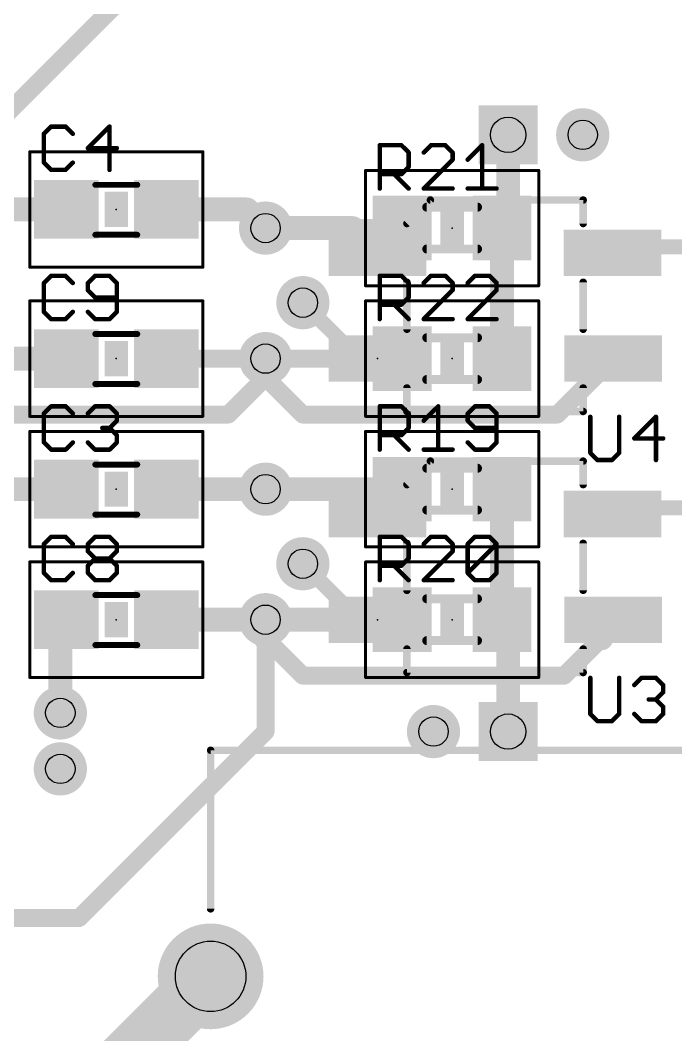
# Model space of a CAD drawing. Extents: x -1 to 68.6, y -1.7 to 63.5.
# Drawn here: x 51.07 to 62.22, y 23.1 to 40.37 of the extents above; entities that cross this region are included whole.
import ezdxf

# ---------------------------------------------------------------- set-up
doc = ezdxf.new("R2010")
doc.units = 0
for name, color, linetype in [('1', 22, 'CONTINUOUS'), ('16', 175, 'CONTINUOUS'), ('17', 82, 'CONTINUOUS'), ('18', 82, 'CONTINUOUS'), ('21', 253, 'CONTINUOUS'), ('22', 253, 'CONTINUOUS'), ('23', 7, 'CONTINUOUS'), ('24', 7, 'CONTINUOUS'), ('25', 253, 'CONTINUOUS'), ('31', 253, 'CONTINUOUS'), ('32', 253, 'CONTINUOUS'), ('35', 253, 'CONTINUOUS'), ('39', 22, 'CONTINUOUS'), ('44', 253, 'CONTINUOUS'), ('51', 253, 'CONTINUOUS')]:
    doc.layers.add(name, color=color, linetype=linetype)

# ---------------------------------------------------------------- blocks, each defined once
blk = doc.blocks.new('RECT')
blk.add_solid([(-0.5, -0.5), (0.5, -0.5), (-0.5, 0.5), (0.5, 0.5)])
blk = doc.blocks.new('ROUNDP')
at = {"const_width": 0.5}
blk.add_lwpolyline([(0, -0.25, 1), (0, 0.25, 1), (0, -0.25)], format="xyb", dxfattribs=at)
blk = doc.blocks.new('ROUNDV')
at = {"const_width": 0.5}
blk.add_lwpolyline([(0, -0.25, 1), (0, 0.25, 1), (0, -0.25)], format="xyb", dxfattribs=at)
blk = doc.blocks.new('SQUAREV')
blk.add_solid([(-0.5, -0.5), (0.5, -0.5), (-0.5, 0.5), (0.5, 0.5)])

msp = doc.modelspace()

# ---------------------------------------------------------------- linework, layer by layer
at = {"layer": '1'}
for points, const_width in [([(49.8475, 37.7825), (55.245, 43.18)], 0.3048), ([(59.3725, 36.9325), (59.3725, 38.4175)], 0.4064), ([(51.855, 37.1475), (50.4825, 37.1475)], 0.4064), ([(53.555, 37.1475), (54.9275, 37.1475)], 0.4064), ([(54.9275, 37.1475), (55.245, 36.83)], 0.4064), ([(57.57, 36.83), (55.245, 36.83)], 0.3048), ([(59.27, 36.83), (59.27, 34.6075)], 0.4064), ([(59.27, 36.83), (59.3725, 36.9325)], 0.254), ([(51.855, 34.6075), (50.4825, 34.6075)], 0.4064), ([(53.555, 34.6075), (55.245, 34.6075)], 0.3048), ([(55.245, 34.6075), (57.57, 34.6075)], 0.3048), ([(55.245, 34.29), (55.245, 34.6075)], 0.3048), ([(54.61, 33.655), (55.245, 34.29)], 0.3048), ([(49.2125, 33.655), (54.61, 33.655)], 0.3048), ([(51.855, 32.385), (50.4825, 32.385)], 0.4064), ([(53.555, 32.385), (55.245, 32.385)], 0.4064), ([(55.245, 32.385), (57.57, 32.385)], 0.4064), ([(59.27, 32.385), (59.27, 30.1625)], 0.4064), ([(51.855, 30.1625), (51.7525, 30.06)], 0.4064), ([(51.7525, 30.06), (51.7525, 28.575)], 0.4064), ([(53.555, 30.1625), (55.245, 30.1625)], 0.4064), ([(57.57, 30.1625), (55.245, 30.1625)], 0.4064), ([(55.245, 28.2575), (55.245, 30.1625)], 0.3048), ([(59.27, 30.1625), (59.3725, 30.06)], 0.4064), ([(59.3725, 30.06), (59.3725, 28.2575)], 0.4064), ([(52.07, 25.0825), (55.245, 28.2575)], 0.3048), ([(41.91, 25.0825), (52.07, 25.0825)], 0.3048), ([(54.31, 24.09), (51.81, 21.59)], 1.016)]:
    msp.add_lwpolyline(points, dxfattribs=dict(at, const_width=const_width))
for points, const_width in [([(59.4741, 38.4175, 1), (59.2709, 38.4175)], 0.2032), ([(51.855, 37.0459, 1), (51.855, 37.2491)], 0.2032), ([(53.555, 37.2491, 1), (53.555, 37.0459)], 0.2032), ([(54.9993, 37.2193, 1), (54.8557, 37.0757)], 0.2032), ([(54.9275, 37.0459, 1), (54.9275, 37.2491)], 0.2032), ([(55.1732, 36.7582, 1), (55.3168, 36.9018)], 0.2032), ([(55.245, 36.9062, 1), (55.245, 36.7538)], 0.1524), ([(57.57, 36.7538, 1), (57.57, 36.9062)], 0.1524), ([(59.3716, 36.83, 1), (59.1684, 36.83)], 0.2032), ([(59.2709, 36.9325, 1), (59.4741, 36.9325)], 0.2032), ([(59.4174, 36.8876, 1), (59.3276, 36.9774)], 0.127), ([(59.2251, 36.8749, 1), (59.3149, 36.7851)], 0.127), ([(51.855, 34.5059, 1), (51.855, 34.7091)], 0.2032), ([(53.555, 34.6837, 1), (53.555, 34.5313)], 0.1524), ([(55.245, 34.6837, 1), (55.245, 34.5313)], 0.1524), ([(55.3212, 34.6075, 1), (55.1688, 34.6075)], 0.1524), ([(55.245, 34.5313, 1), (55.245, 34.6837)], 0.1524), ([(57.57, 34.5313, 1), (57.57, 34.6837)], 0.1524), ([(59.1684, 34.6075, 1), (59.3716, 34.6075)], 0.2032), ([(55.2989, 34.2361, 1), (55.1911, 34.3439)], 0.1524), ([(55.1688, 34.29, 1), (55.3212, 34.29)], 0.1524), ([(54.5561, 33.7089, 1), (54.6639, 33.6011)], 0.1524), ([(54.61, 33.5788, 1), (54.61, 33.7312)], 0.1524), ([(51.855, 32.2834, 1), (51.855, 32.4866)], 0.2032), ([(53.555, 32.4866, 1), (53.555, 32.2834)], 0.2032), ([(55.245, 32.4866, 1), (55.245, 32.2834)], 0.2032), ([(55.245, 32.2834, 1), (55.245, 32.4866)], 0.2032), ([(57.57, 32.2834, 1), (57.57, 32.4866)], 0.2032), ([(59.3716, 32.385, 1), (59.1684, 32.385)], 0.2032), ([(51.8541, 30.06, 1), (51.6509, 30.06)], 0.2032), ([(51.6807, 30.1318, 1), (51.8243, 29.9882)], 0.2032), ([(51.9268, 30.0907, 1), (51.7832, 30.2343)], 0.2032), ([(53.555, 30.2641, 1), (53.555, 30.0609)], 0.2032), ([(55.245, 30.2641, 1), (55.245, 30.0609)], 0.2032), ([(55.3212, 30.1625, 1), (55.1688, 30.1625)], 0.1524), ([(55.245, 30.0609, 1), (55.245, 30.2641)], 0.2032), ([(57.57, 30.0609, 1), (57.57, 30.2641)], 0.2032), ([(59.1684, 30.1625, 1), (59.3716, 30.1625)], 0.2032), ([(59.3418, 30.2343, 1), (59.1982, 30.0907)], 0.2032), ([(59.4741, 30.06, 1), (59.2709, 30.06)], 0.2032), ([(59.3007, 29.9882, 1), (59.4443, 30.1318)], 0.2032), ([(51.6509, 28.575, 1), (51.8541, 28.575)], 0.2032), ([(55.1688, 28.2575, 1), (55.3212, 28.2575)], 0.1524), ([(55.2989, 28.2036, 1), (55.1911, 28.3114)], 0.1524), ([(59.2709, 28.2575, 1), (59.4741, 28.2575)], 0.2032), ([(52.07, 25.0063, 1), (52.07, 25.1587)], 0.1524), ([(52.0161, 25.1364, 1), (52.1239, 25.0286)], 0.1524), ([(54.4896, 23.9104, 1), (54.1304, 24.2696)], 0.508)]:
    msp.add_lwpolyline(points, format="xyb", dxfattribs=dict(at, const_width=const_width))
at = {"layer": '16'}
for points, const_width in [([(56.7275, 36.83), (55.245, 36.83)], 0.4064), ([(57.15, 36.4075), (56.7275, 36.83)], 0.4064), ([(61.15, 36.4075), (61.255, 36.5125)], 0.254), ([(61.255, 36.5125), (62.865, 36.5125)], 0.254), ([(55.88, 35.56), (56.8325, 34.6075)], 0.254), ([(55.245, 34.29), (55.245, 34.6075)], 0.4064), ([(55.245, 34.29), (55.5625, 34.6075)], 0.3048), ([(56.8325, 34.6075), (57.15, 34.6075)], 0.254), ([(61.16, 34.6075), (60.2075, 33.655)], 0.3048), ([(55.88, 33.655), (55.245, 34.29)], 0.3048), ([(60.2075, 33.655), (55.88, 33.655)], 0.3048), ([(56.7275, 32.385), (55.245, 32.385)], 0.4064), ([(57.15, 31.9625), (56.7275, 32.385)], 0.4064), ([(61.15, 31.9625), (61.255, 32.0675)], 0.254), ([(61.255, 32.0675), (62.865, 32.0675)], 0.254), ([(55.88, 31.115), (56.8325, 30.1625)], 0.254), ([(55.245, 29.845), (55.245, 30.1625)], 0.4064), ([(56.8325, 30.1625), (57.15, 30.1625)], 0.254), ([(61.16, 30.1625), (60.96, 29.9625)], 0.4064), ([(60.96, 29.9625), (60.96, 29.845)], 0.4064), ([(55.88, 29.21), (55.245, 29.845)], 0.3048), ([(60.96, 29.845), (60.325, 29.21)], 0.3048), ([(60.325, 29.21), (55.88, 29.21)], 0.3048)]:
    msp.add_lwpolyline(points, dxfattribs=dict(at, const_width=const_width))
for points, const_width in [([(55.245, 36.9316, 1), (55.245, 36.7284)], 0.2032), ([(56.7993, 36.9018, 1), (56.6557, 36.7582)], 0.2032), ([(56.7275, 36.7284, 1), (56.7275, 36.9316)], 0.2032), ([(61.255, 36.576, 1), (61.255, 36.449)], 0.127), ([(61.2999, 36.4676, 1), (61.2101, 36.5574)], 0.127), ([(57.0782, 36.3357, 1), (57.2218, 36.4793)], 0.2032), ([(61.1051, 36.4524, 1), (61.1949, 36.3626)], 0.127), ([(55.9249, 35.6049, 1), (55.8351, 35.5151)], 0.127), ([(55.3466, 34.6075, 1), (55.1434, 34.6075)], 0.2032), ([(55.6164, 34.5536, 1), (55.5086, 34.6614)], 0.1524), ([(56.8325, 34.671, 1), (56.8325, 34.544)], 0.127), ([(56.7876, 34.5626, 1), (56.8774, 34.6524)], 0.127), ([(57.15, 34.544, 1), (57.15, 34.671)], 0.127), ([(61.2139, 34.5536, 1), (61.1061, 34.6614)], 0.1524), ([(55.1434, 34.29, 1), (55.3466, 34.29)], 0.2032), ([(55.2989, 34.3439, 1), (55.1911, 34.2361)], 0.1524), ([(55.1911, 34.3439, 1), (55.2989, 34.2361)], 0.1524), ([(55.88, 33.7312, 1), (55.88, 33.5788)], 0.1524), ([(55.8261, 33.6011, 1), (55.9339, 33.7089)], 0.1524), ([(60.1536, 33.7089, 1), (60.2614, 33.6011)], 0.1524), ([(60.2075, 33.5788, 1), (60.2075, 33.7312)], 0.1524), ([(55.245, 32.4866, 1), (55.245, 32.2834)], 0.2032), ([(56.7993, 32.4568, 1), (56.6557, 32.3132)], 0.2032), ([(56.7275, 32.2834, 1), (56.7275, 32.4866)], 0.2032), ([(57.0782, 31.8907, 1), (57.2218, 32.0343)], 0.2032), ([(61.255, 32.131, 1), (61.255, 32.004)], 0.127), ([(61.2999, 32.0226, 1), (61.2101, 32.1124)], 0.127), ([(61.1051, 32.0074, 1), (61.1949, 31.9176)], 0.127), ([(55.9249, 31.1599, 1), (55.8351, 31.0701)], 0.127), ([(55.3466, 30.1625, 1), (55.1434, 30.1625)], 0.2032), ([(56.8325, 30.226, 1), (56.8325, 30.099)], 0.127), ([(56.7876, 30.1176, 1), (56.8774, 30.2074)], 0.127), ([(57.15, 30.099, 1), (57.15, 30.226)], 0.127), ([(61.2318, 30.0907, 1), (61.0882, 30.2343)], 0.2032), ([(61.0616, 29.9625, 1), (60.8584, 29.9625)], 0.2032), ([(60.8882, 30.0343, 1), (61.0318, 29.8907)], 0.2032), ([(55.1434, 29.845, 1), (55.3466, 29.845)], 0.2032), ([(55.2989, 29.8989, 1), (55.1911, 29.7911)], 0.1524), ([(60.8584, 29.845, 1), (61.0616, 29.845)], 0.2032), ([(61.0139, 29.7911, 1), (60.9061, 29.8989)], 0.1524), ([(55.88, 29.2862, 1), (55.88, 29.1338)], 0.1524), ([(60.325, 29.1338, 1), (60.325, 29.2862)], 0.1524), ([(55.8261, 29.1561, 1), (55.9339, 29.2639)], 0.1524), ([(60.2711, 29.2639, 1), (60.3789, 29.1561)], 0.1524)]:
    msp.add_lwpolyline(points, format="xyb", dxfattribs=dict(at, const_width=const_width))
at = {"layer": '21', "const_width": 0.0635}
for points in [[(54.3418, 27.94, 1), (54.2782, 27.94)], [(54.31, 27.9718, 1), (54.31, 27.9083)], [(54.2782, 25.24, 1), (54.3418, 25.24)]]:
    msp.add_lwpolyline(points, format="xyb", dxfattribs=at)
at = {"layer": '21', "const_width": 0.127}
for points in [[(54.31, 27.94), (67.31, 27.94)], [(54.31, 25.24), (54.31, 27.94)]]:
    msp.add_lwpolyline(points, dxfattribs=at)
at = {"layer": '22', "const_width": 0.127}
for points in [[(58.05, 37.3075), (57.65, 36.9075)], [(60.65, 37.3075), (58.05, 37.3075)], [(60.65, 36.9075), (60.65, 37.3075)], [(57.65, 35.9075), (57.65, 35.1075)], [(60.65, 35.1075), (60.65, 35.9075)], [(57.65, 34.1075), (57.65, 33.7075)], [(60.65, 33.7075), (60.65, 34.1075)], [(57.65, 33.7075), (60.65, 33.7075)], [(58.05, 32.8625), (57.65, 32.4625)], [(60.65, 32.8625), (58.05, 32.8625)], [(60.65, 32.4625), (60.65, 32.8625)], [(57.65, 31.4625), (57.65, 30.6625)], [(60.65, 30.6625), (60.65, 31.4625)], [(57.65, 29.6625), (57.65, 29.2625)], [(60.65, 29.2625), (60.65, 29.6625)], [(57.65, 29.2625), (60.65, 29.2625)]]:
    msp.add_lwpolyline(points, dxfattribs=at)
at = {"layer": '22', "const_width": 0.0635}
for points in [[(58.05, 37.3393, 1), (58.05, 37.2758)], [(58.0725, 37.285, 1), (58.0275, 37.33)], [(60.6818, 37.3075, 1), (60.6183, 37.3075)], [(60.65, 37.2758, 1), (60.65, 37.3393)], [(57.6275, 36.93, 1), (57.6725, 36.885)], [(60.6183, 36.9075, 1), (60.6818, 36.9075)], [(57.6818, 35.9075, 1), (57.6183, 35.9075)], [(60.6818, 35.9075, 1), (60.6183, 35.9075)], [(57.6183, 35.1075, 1), (57.6818, 35.1075)], [(60.6183, 35.1075, 1), (60.6818, 35.1075)], [(57.6818, 34.1075, 1), (57.6183, 34.1075)], [(60.6818, 34.1075, 1), (60.6183, 34.1075)], [(57.65, 33.7393, 1), (57.65, 33.6758)], [(57.6183, 33.7075, 1), (57.6818, 33.7075)], [(60.6183, 33.7075, 1), (60.6818, 33.7075)], [(60.65, 33.6758, 1), (60.65, 33.7393)], [(58.05, 32.8943, 1), (58.05, 32.8308)], [(58.0725, 32.84, 1), (58.0275, 32.885)], [(60.6818, 32.8625, 1), (60.6183, 32.8625)], [(60.65, 32.8308, 1), (60.65, 32.8943)], [(57.6275, 32.485, 1), (57.6725, 32.44)], [(60.6183, 32.4625, 1), (60.6818, 32.4625)], [(57.6818, 31.4625, 1), (57.6183, 31.4625)], [(60.6818, 31.4625, 1), (60.6183, 31.4625)], [(57.6183, 30.6625, 1), (57.6818, 30.6625)], [(60.6183, 30.6625, 1), (60.6818, 30.6625)], [(57.6818, 29.6625, 1), (57.6183, 29.6625)], [(60.6818, 29.6625, 1), (60.6183, 29.6625)], [(57.65, 29.2943, 1), (57.65, 29.2308)], [(57.6183, 29.2625, 1), (57.6818, 29.2625)], [(60.6183, 29.2625, 1), (60.6818, 29.2625)], [(60.65, 29.2308, 1), (60.65, 29.2943)]]:
    msp.add_lwpolyline(points, format="xyb", dxfattribs=at)
at = {"layer": '23'}
for p in [(52.705, 37.1475), (58.42, 36.83), (52.705, 34.6075), (58.42, 34.6075), (52.705, 32.385), (58.42, 32.385), (52.705, 30.1625), (58.42, 30.1625)]:
    msp.add_point(p, dxfattribs=at)
at = {"layer": '24'}
for p in [(57.15, 34.6075), (57.15, 30.1625)]:
    msp.add_point(p, dxfattribs=at)
at = {"layer": '25', "const_width": 0.0762}
for points in [[(51.596, 38.5578), (51.4731, 38.435)], [(51.8417, 38.5578), (51.596, 38.5578)], [(51.9646, 38.435), (51.8417, 38.5578)], [(52.5901, 38.5578), (52.2215, 38.1892)], [(52.5901, 37.8206), (52.5901, 38.5578)], [(51.4731, 38.435), (51.4731, 37.9435)], [(52.2215, 38.1892), (52.713, 38.1892)], [(57.1881, 37.5031), (57.1881, 38.2403)], [(57.1881, 38.2403), (57.5567, 38.2403)], [(57.5567, 38.2403), (57.6796, 38.1175)], [(58.0594, 38.2403), (57.9365, 38.1175)], [(58.3051, 38.2403), (58.0594, 38.2403)], [(58.428, 38.1175), (58.3051, 38.2403)], [(58.6849, 37.9946), (58.9307, 38.2403)], [(58.9307, 38.2403), (58.9307, 37.5031)], [(57.6796, 38.1175), (57.6796, 37.8717)], [(57.9365, 37.5031), (58.428, 37.9946)], [(58.428, 37.9946), (58.428, 38.1175)], [(51.4731, 37.9435), (51.596, 37.8206)], [(51.596, 37.8206), (51.8417, 37.8206)], [(51.8417, 37.8206), (51.9646, 37.9435)], [(57.6796, 37.8717), (57.5567, 37.7488)], [(57.5567, 37.7488), (57.1881, 37.7488)], [(57.4338, 37.7488), (57.6796, 37.5031)], [(58.428, 37.5031), (57.9365, 37.5031)], [(58.6849, 37.5031), (59.1764, 37.5031)], [(51.596, 36.0178), (51.4731, 35.895)], [(51.4731, 35.895), (51.4731, 35.4035)], [(51.8417, 36.0178), (51.596, 36.0178)], [(51.9646, 35.895), (51.8417, 36.0178)], [(52.3444, 36.0178), (52.2215, 35.895)], [(52.2215, 35.895), (52.2215, 35.7721)], [(52.5901, 36.0178), (52.3444, 36.0178)], [(52.713, 35.895), (52.5901, 36.0178)], [(52.713, 35.4035), (52.713, 35.895)], [(57.1881, 35.2806), (57.1881, 36.0178)], [(57.1881, 36.0178), (57.5567, 36.0178)], [(57.5567, 36.0178), (57.6796, 35.895)], [(57.6796, 35.895), (57.6796, 35.6492)], [(58.0594, 36.0178), (57.9365, 35.895)], [(58.3051, 36.0178), (58.0594, 36.0178)], [(58.428, 35.895), (58.3051, 36.0178)], [(58.428, 35.7721), (58.428, 35.895)], [(58.8078, 36.0178), (58.6849, 35.895)], [(59.0535, 36.0178), (58.8078, 36.0178)], [(59.1764, 35.895), (59.0535, 36.0178)], [(59.1764, 35.7721), (59.1764, 35.895)], [(52.2215, 35.7721), (52.3444, 35.6492)], [(57.9365, 35.2806), (58.428, 35.7721)], [(58.6849, 35.2806), (59.1764, 35.7721)], [(52.3444, 35.6492), (52.713, 35.6492)], [(57.6796, 35.6492), (57.5567, 35.5263)], [(51.4731, 35.4035), (51.596, 35.2806)], [(51.8417, 35.2806), (51.9646, 35.4035)], [(52.2215, 35.4035), (52.3444, 35.2806)], [(52.5901, 35.2806), (52.713, 35.4035)], [(57.5567, 35.5263), (57.1881, 35.5263)], [(57.4338, 35.5263), (57.6796, 35.2806)], [(51.596, 35.2806), (51.8417, 35.2806)], [(52.3444, 35.2806), (52.5901, 35.2806)], [(58.428, 35.2806), (57.9365, 35.2806)], [(59.1764, 35.2806), (58.6849, 35.2806)], [(51.596, 33.7953), (51.4731, 33.6725)], [(51.4731, 33.6725), (51.4731, 33.181)], [(51.8417, 33.7953), (51.596, 33.7953)], [(51.9646, 33.6725), (51.8417, 33.7953)], [(52.2215, 33.6725), (52.3444, 33.7953)], [(52.3444, 33.7953), (52.5901, 33.7953)], [(52.5901, 33.7953), (52.713, 33.6725)], [(52.713, 33.6725), (52.713, 33.5496)], [(57.1881, 33.0581), (57.1881, 33.7953)], [(57.1881, 33.7953), (57.5567, 33.7953)], [(57.5567, 33.7953), (57.6796, 33.6725)], [(57.6796, 33.6725), (57.6796, 33.4267)], [(57.9365, 33.5496), (58.1823, 33.7953)], [(58.1823, 33.7953), (58.1823, 33.0581)], [(58.8078, 33.7953), (58.6849, 33.6725)], [(58.6849, 33.6725), (58.6849, 33.5496)], [(59.0535, 33.7953), (58.8078, 33.7953)], [(59.1764, 33.6725), (59.0535, 33.7953)], [(59.1764, 33.181), (59.1764, 33.6725)], [(52.713, 33.5496), (52.5901, 33.4267)], [(58.6849, 33.5496), (58.8078, 33.4267)], [(60.7713, 33.6175), (60.7713, 33.0032)], [(61.2628, 33.0032), (61.2628, 33.6175)], [(61.8883, 33.6175), (61.5197, 33.2489)], [(61.8883, 32.8803), (61.8883, 33.6175)], [(52.5901, 33.4267), (52.4673, 33.4267)], [(52.5901, 33.4267), (52.713, 33.3038)], [(52.713, 33.3038), (52.713, 33.181)], [(57.5567, 33.3038), (57.1881, 33.3038)], [(57.4338, 33.3038), (57.6796, 33.0581)], [(57.6796, 33.4267), (57.5567, 33.3038)], [(58.8078, 33.4267), (59.1764, 33.4267)], [(51.4731, 33.181), (51.596, 33.0581)], [(51.8417, 33.0581), (51.9646, 33.181)], [(52.3444, 33.0581), (52.2215, 33.181)], [(52.713, 33.181), (52.5901, 33.0581)], [(58.6849, 33.181), (58.8078, 33.0581)], [(59.0535, 33.0581), (59.1764, 33.181)], [(61.5197, 33.2489), (62.0112, 33.2489)], [(51.596, 33.0581), (51.8417, 33.0581)], [(52.5901, 33.0581), (52.3444, 33.0581)], [(57.9365, 33.0581), (58.428, 33.0581)], [(58.8078, 33.0581), (59.0535, 33.0581)], [(60.7713, 33.0032), (60.8941, 32.8803)], [(61.1399, 32.8803), (61.2628, 33.0032)], [(60.8941, 32.8803), (61.1399, 32.8803)], [(51.596, 31.5728), (51.4731, 31.45)], [(51.8417, 31.5728), (51.596, 31.5728)], [(51.9646, 31.45), (51.8417, 31.5728)], [(52.2215, 31.45), (52.3444, 31.5728)], [(52.3444, 31.5728), (52.5901, 31.5728)], [(52.5901, 31.5728), (52.713, 31.45)], [(57.1881, 30.8356), (57.1881, 31.5728)], [(57.1881, 31.5728), (57.5567, 31.5728)], [(57.5567, 31.5728), (57.6796, 31.45)], [(58.0594, 31.5728), (57.9365, 31.45)], [(58.3051, 31.5728), (58.0594, 31.5728)], [(58.428, 31.45), (58.3051, 31.5728)], [(58.6849, 31.45), (58.8078, 31.5728)], [(58.8078, 31.5728), (59.0535, 31.5728)], [(59.0535, 31.5728), (59.1764, 31.45)], [(51.4731, 31.45), (51.4731, 30.9585)], [(52.2215, 31.3271), (52.2215, 31.45)], [(52.713, 31.45), (52.713, 31.3271)], [(57.6796, 31.45), (57.6796, 31.2042)], [(58.428, 31.3271), (58.428, 31.45)], [(58.6849, 30.9585), (58.6849, 31.45)], [(58.6849, 30.9585), (59.1764, 31.45)], [(59.1764, 31.45), (59.1764, 30.9585)], [(52.3444, 31.2042), (52.2215, 31.3271)], [(52.713, 31.3271), (52.5901, 31.2042)], [(57.9365, 30.8356), (58.428, 31.3271)], [(52.2215, 31.0813), (52.3444, 31.2042)], [(52.2215, 30.9585), (52.2215, 31.0813)], [(52.3444, 31.2042), (52.5901, 31.2042)], [(52.5901, 31.2042), (52.713, 31.0813)], [(52.713, 31.0813), (52.713, 30.9585)], [(57.5567, 31.0813), (57.1881, 31.0813)], [(57.4338, 31.0813), (57.6796, 30.8356)], [(57.6796, 31.2042), (57.5567, 31.0813)], [(51.4731, 30.9585), (51.596, 30.8356)], [(51.8417, 30.8356), (51.9646, 30.9585)], [(52.3444, 30.8356), (52.2215, 30.9585)], [(52.713, 30.9585), (52.5901, 30.8356)], [(58.8078, 30.8356), (58.6849, 30.9585)], [(59.1764, 30.9585), (59.0535, 30.8356)], [(51.596, 30.8356), (51.8417, 30.8356)], [(52.5901, 30.8356), (52.3444, 30.8356)], [(58.428, 30.8356), (57.9365, 30.8356)], [(59.0535, 30.8356), (58.8078, 30.8356)], [(60.7713, 29.1725), (60.7713, 28.5582)], [(61.2628, 28.5582), (61.2628, 29.1725)], [(61.5197, 29.0497), (61.6426, 29.1725)], [(61.6426, 29.1725), (61.8883, 29.1725)], [(61.8883, 29.1725), (62.0112, 29.0497)], [(62.0112, 29.0497), (62.0112, 28.9268)], [(62.0112, 28.9268), (61.8883, 28.8039)], [(61.8883, 28.8039), (61.7654, 28.8039)], [(61.8883, 28.8039), (62.0112, 28.681)], [(62.0112, 28.681), (62.0112, 28.5582)], [(60.7713, 28.5582), (60.8941, 28.4353)], [(61.1399, 28.4353), (61.2628, 28.5582)], [(61.6426, 28.4353), (61.5197, 28.5582)], [(62.0112, 28.5582), (61.8883, 28.4353)], [(60.8941, 28.4353), (61.1399, 28.4353)], [(61.8883, 28.4353), (61.6426, 28.4353)]]:
    msp.add_lwpolyline(points, dxfattribs=at)
at = {"layer": '25', "const_width": 0.0381}
for points in [[(51.596, 38.5769, 1), (51.596, 38.5388)], [(51.6094, 38.5444, 1), (51.5825, 38.5713)], [(51.8552, 38.5713, 1), (51.8282, 38.5444)], [(51.8417, 38.5388, 1), (51.8417, 38.5769)], [(52.6092, 38.5578, 1), (52.5711, 38.5578)], [(52.6036, 38.5444, 1), (52.5767, 38.5713)], [(51.4922, 38.435, 1), (51.4541, 38.435)], [(51.4596, 38.4484, 1), (51.4866, 38.4215)], [(51.9511, 38.4215, 1), (51.9781, 38.4484)], [(52.2215, 38.2083, 1), (52.2215, 38.1702)], [(52.208, 38.2027, 1), (52.235, 38.1757)], [(52.713, 38.1702, 1), (52.713, 38.2083)], [(57.1881, 38.2594, 1), (57.1881, 38.2213)], [(57.2072, 38.2403, 1), (57.1691, 38.2403)], [(57.5702, 38.2538, 1), (57.5432, 38.2269)], [(57.5567, 38.2213, 1), (57.5567, 38.2594)], [(58.0594, 38.2594, 1), (58.0594, 38.2213)], [(58.0729, 38.2269, 1), (58.0459, 38.2538)], [(58.3186, 38.2538, 1), (58.2917, 38.2269)], [(58.3051, 38.2213, 1), (58.3051, 38.2594)], [(58.9497, 38.2403, 1), (58.9116, 38.2403)], [(58.9441, 38.2269, 1), (58.9172, 38.2538)], [(57.6986, 38.1175, 1), (57.6605, 38.1175)], [(57.6661, 38.104, 1), (57.6931, 38.1309)], [(57.923, 38.1309, 1), (57.95, 38.104)], [(58.4471, 38.1175, 1), (58.409, 38.1175)], [(58.409, 37.9946, 1), (58.4471, 37.9946)], [(58.4145, 38.104, 1), (58.4415, 38.1309)], [(58.4415, 37.9811, 1), (58.4145, 38.0081)], [(58.6715, 38.0081, 1), (58.6984, 37.9811)], [(51.4866, 37.9569, 1), (51.4596, 37.93)], [(51.4541, 37.9435, 1), (51.4922, 37.9435)], [(51.596, 37.8396, 1), (51.596, 37.8015)], [(51.5825, 37.8071, 1), (51.6094, 37.8341)], [(51.8282, 37.8341, 1), (51.8552, 37.8071)], [(51.8417, 37.8015, 1), (51.8417, 37.8396)], [(51.9781, 37.93, 1), (51.9511, 37.9569)], [(52.5711, 37.8206, 1), (52.6092, 37.8206)], [(57.6605, 37.8717, 1), (57.6986, 37.8717)], [(57.6931, 37.8582, 1), (57.6661, 37.8852)], [(57.1881, 37.7679, 1), (57.1881, 37.7298)], [(57.4473, 37.7623, 1), (57.4204, 37.7354)], [(57.5432, 37.7623, 1), (57.5702, 37.7354)], [(57.5567, 37.7298, 1), (57.5567, 37.7679)], [(57.1691, 37.5031, 1), (57.2072, 37.5031)], [(57.6661, 37.4896, 1), (57.6931, 37.5166)], [(57.9365, 37.5222, 1), (57.9365, 37.4841)], [(57.923, 37.5166, 1), (57.95, 37.4896)], [(58.428, 37.4841, 1), (58.428, 37.5222)], [(58.6849, 37.5222, 1), (58.6849, 37.4841)], [(58.9116, 37.5031, 1), (58.9497, 37.5031)], [(59.1764, 37.4841, 1), (59.1764, 37.5222)], [(51.4922, 35.895, 1), (51.4541, 35.895)], [(51.4596, 35.9084, 1), (51.4866, 35.8815)], [(51.596, 36.0369, 1), (51.596, 35.9988)], [(51.6094, 36.0044, 1), (51.5825, 36.0313)], [(51.8552, 36.0313, 1), (51.8282, 36.0044)], [(51.8417, 35.9988, 1), (51.8417, 36.0369)], [(51.9511, 35.8815, 1), (51.9781, 35.9084)], [(52.208, 35.9084, 1), (52.235, 35.8815)], [(52.2406, 35.895, 1), (52.2025, 35.895)], [(52.3444, 36.0369, 1), (52.3444, 35.9988)], [(52.3579, 36.0044, 1), (52.3309, 36.0313)], [(52.6036, 36.0313, 1), (52.5767, 36.0044)], [(52.5901, 35.9988, 1), (52.5901, 36.0369)], [(52.7321, 35.895, 1), (52.694, 35.895)], [(52.6995, 35.8815, 1), (52.7265, 35.9084)], [(57.1881, 36.0369, 1), (57.1881, 35.9988)], [(57.2072, 36.0178, 1), (57.1691, 36.0178)], [(57.5702, 36.0313, 1), (57.5432, 36.0044)], [(57.5567, 35.9988, 1), (57.5567, 36.0369)], [(57.6986, 35.895, 1), (57.6605, 35.895)], [(57.6661, 35.8815, 1), (57.6931, 35.9084)], [(57.923, 35.9084, 1), (57.95, 35.8815)], [(58.0594, 36.0369, 1), (58.0594, 35.9988)], [(58.0729, 36.0044, 1), (58.0459, 36.0313)], [(58.3186, 36.0313, 1), (58.2917, 36.0044)], [(58.3051, 35.9988, 1), (58.3051, 36.0369)], [(58.4471, 35.895, 1), (58.409, 35.895)], [(58.4145, 35.8815, 1), (58.4415, 35.9084)], [(58.6715, 35.9084, 1), (58.6984, 35.8815)], [(58.8078, 36.0369, 1), (58.8078, 35.9988)], [(58.8213, 36.0044, 1), (58.7943, 36.0313)], [(59.067, 36.0313, 1), (59.0401, 36.0044)], [(59.0535, 35.9988, 1), (59.0535, 36.0369)], [(59.1955, 35.895, 1), (59.1574, 35.895)], [(59.1629, 35.8815, 1), (59.1899, 35.9084)], [(52.235, 35.7856, 1), (52.208, 35.7586)], [(52.2025, 35.7721, 1), (52.2406, 35.7721)], [(58.409, 35.7721, 1), (58.4471, 35.7721)], [(58.4415, 35.7586, 1), (58.4145, 35.7856)], [(59.1574, 35.7721, 1), (59.1955, 35.7721)], [(59.1899, 35.7586, 1), (59.1629, 35.7856)], [(52.3444, 35.6683, 1), (52.3444, 35.6302)], [(52.3309, 35.6357, 1), (52.3579, 35.6627)], [(52.713, 35.6302, 1), (52.713, 35.6683)], [(57.6605, 35.6492, 1), (57.6986, 35.6492)], [(57.6931, 35.6357, 1), (57.6661, 35.6627)], [(51.4866, 35.4169, 1), (51.4596, 35.39)], [(51.4541, 35.4035, 1), (51.4922, 35.4035)], [(51.9781, 35.39, 1), (51.9511, 35.4169)], [(52.235, 35.4169, 1), (52.208, 35.39)], [(52.694, 35.4035, 1), (52.7321, 35.4035)], [(52.7265, 35.39, 1), (52.6995, 35.4169)], [(57.1881, 35.5454, 1), (57.1881, 35.5073)], [(57.4473, 35.5398, 1), (57.4204, 35.5129)], [(57.5432, 35.5398, 1), (57.5702, 35.5129)], [(57.5567, 35.5073, 1), (57.5567, 35.5454)], [(51.596, 35.2996, 1), (51.596, 35.2615)], [(51.5825, 35.2671, 1), (51.6094, 35.2941)], [(51.8282, 35.2941, 1), (51.8552, 35.2671)], [(51.8417, 35.2615, 1), (51.8417, 35.2996)], [(52.3444, 35.2996, 1), (52.3444, 35.2615)], [(52.3309, 35.2671, 1), (52.3579, 35.2941)], [(52.5767, 35.2941, 1), (52.6036, 35.2671)], [(52.5901, 35.2615, 1), (52.5901, 35.2996)], [(57.1691, 35.2806, 1), (57.2072, 35.2806)], [(57.6661, 35.2671, 1), (57.6931, 35.2941)], [(57.9365, 35.2996, 1), (57.9365, 35.2615)], [(57.923, 35.2941, 1), (57.95, 35.2671)], [(58.428, 35.2615, 1), (58.428, 35.2996)], [(58.6849, 35.2996, 1), (58.6849, 35.2615)], [(58.6715, 35.2941, 1), (58.6984, 35.2671)], [(59.1764, 35.2615, 1), (59.1764, 35.2996)], [(51.4922, 33.6725, 1), (51.4541, 33.6725)], [(51.4596, 33.6859, 1), (51.4866, 33.659)], [(51.596, 33.8144, 1), (51.596, 33.7763)], [(51.6094, 33.7819, 1), (51.5825, 33.8088)], [(51.8552, 33.8088, 1), (51.8282, 33.7819)], [(51.8417, 33.7763, 1), (51.8417, 33.8144)], [(51.9511, 33.659, 1), (51.9781, 33.6859)], [(52.208, 33.6859, 1), (52.235, 33.659)], [(52.3444, 33.8144, 1), (52.3444, 33.7763)], [(52.3579, 33.7819, 1), (52.3309, 33.8088)], [(52.6036, 33.8088, 1), (52.5767, 33.7819)], [(52.5901, 33.7763, 1), (52.5901, 33.8144)], [(52.7321, 33.6725, 1), (52.694, 33.6725)], [(52.6995, 33.659, 1), (52.7265, 33.6859)], [(57.1881, 33.8144, 1), (57.1881, 33.7763)], [(57.2072, 33.7953, 1), (57.1691, 33.7953)], [(57.5702, 33.8088, 1), (57.5432, 33.7819)], [(57.5567, 33.7763, 1), (57.5567, 33.8144)], [(57.6986, 33.6725, 1), (57.6605, 33.6725)], [(57.6661, 33.659, 1), (57.6931, 33.6859)], [(58.2013, 33.7953, 1), (58.1632, 33.7953)], [(58.1957, 33.7819, 1), (58.1688, 33.8088)], [(58.704, 33.6725, 1), (58.6659, 33.6725)], [(58.6715, 33.6859, 1), (58.6984, 33.659)], [(58.8078, 33.8144, 1), (58.8078, 33.7763)], [(58.8213, 33.7819, 1), (58.7943, 33.8088)], [(59.067, 33.8088, 1), (59.0401, 33.7819)], [(59.0535, 33.7763, 1), (59.0535, 33.8144)], [(59.1955, 33.6725, 1), (59.1574, 33.6725)], [(59.1629, 33.659, 1), (59.1899, 33.6859)], [(52.694, 33.5496, 1), (52.7321, 33.5496)], [(52.7265, 33.5361, 1), (52.6995, 33.5631)], [(57.923, 33.5631, 1), (57.95, 33.5361)], [(58.6984, 33.5631, 1), (58.6715, 33.5361)], [(58.6659, 33.5496, 1), (58.704, 33.5496)], [(60.7903, 33.6175, 1), (60.7522, 33.6175)], [(61.2818, 33.6175, 1), (61.2437, 33.6175)], [(61.9073, 33.6175, 1), (61.8692, 33.6175)], [(61.9018, 33.6041, 1), (61.8748, 33.631)], [(52.4673, 33.4458, 1), (52.4673, 33.4077)], [(52.6036, 33.4402, 1), (52.5767, 33.4132)], [(52.5767, 33.4402, 1), (52.6036, 33.4132)], [(52.5901, 33.4077, 1), (52.5901, 33.4458)], [(52.7321, 33.3038, 1), (52.694, 33.3038)], [(52.6995, 33.2904, 1), (52.7265, 33.3173)], [(57.1881, 33.3229, 1), (57.1881, 33.2848)], [(57.4473, 33.3173, 1), (57.4204, 33.2904)], [(57.5432, 33.3173, 1), (57.5702, 33.2904)], [(57.5567, 33.2848, 1), (57.5567, 33.3229)], [(57.6605, 33.4267, 1), (57.6986, 33.4267)], [(57.6931, 33.4132, 1), (57.6661, 33.4402)], [(58.8078, 33.4458, 1), (58.8078, 33.4077)], [(58.7943, 33.4132, 1), (58.8213, 33.4402)], [(59.1764, 33.4077, 1), (59.1764, 33.4458)], [(51.4866, 33.1944, 1), (51.4596, 33.1675)], [(51.4541, 33.181, 1), (51.4922, 33.181)], [(51.9781, 33.1675, 1), (51.9511, 33.1944)], [(52.235, 33.1944, 1), (52.208, 33.1675)], [(52.694, 33.181, 1), (52.7321, 33.181)], [(52.7265, 33.1675, 1), (52.6995, 33.1944)], [(58.6984, 33.1944, 1), (58.6715, 33.1675)], [(59.1574, 33.181, 1), (59.1955, 33.181)], [(59.1899, 33.1675, 1), (59.1629, 33.1944)], [(61.5197, 33.268, 1), (61.5197, 33.2299)], [(61.5062, 33.2624, 1), (61.5332, 33.2354)], [(62.0112, 33.2299, 1), (62.0112, 33.268)], [(51.596, 33.0772, 1), (51.596, 33.0391)], [(51.5825, 33.0446, 1), (51.6094, 33.0716)], [(51.8282, 33.0716, 1), (51.8552, 33.0446)], [(51.8417, 33.0391, 1), (51.8417, 33.0772)], [(52.3444, 33.0772, 1), (52.3444, 33.0391)], [(52.3309, 33.0446, 1), (52.3579, 33.0716)], [(52.5767, 33.0716, 1), (52.6036, 33.0446)], [(52.5901, 33.0391, 1), (52.5901, 33.0772)], [(57.1691, 33.0581, 1), (57.2072, 33.0581)], [(57.6661, 33.0446, 1), (57.6931, 33.0716)], [(57.9365, 33.0772, 1), (57.9365, 33.0391)], [(58.1632, 33.0581, 1), (58.2013, 33.0581)], [(58.428, 33.0391, 1), (58.428, 33.0772)], [(58.8078, 33.0772, 1), (58.8078, 33.0391)], [(58.7943, 33.0446, 1), (58.8213, 33.0716)], [(59.0401, 33.0716, 1), (59.067, 33.0446)], [(59.0535, 33.0391, 1), (59.0535, 33.0772)], [(60.7847, 33.0166, 1), (60.7578, 32.9897)], [(60.7522, 33.0032, 1), (60.7903, 33.0032)], [(61.2437, 33.0032, 1), (61.2818, 33.0032)], [(61.2762, 32.9897, 1), (61.2493, 33.0166)], [(60.8941, 32.8993, 1), (60.8941, 32.8612)], [(60.8807, 32.8668, 1), (60.9076, 32.8938)], [(61.1264, 32.8938, 1), (61.1534, 32.8668)], [(61.1399, 32.8612, 1), (61.1399, 32.8993)], [(61.8692, 32.8803, 1), (61.9073, 32.8803)], [(51.596, 31.5919, 1), (51.596, 31.5538)], [(51.6094, 31.5594, 1), (51.5825, 31.5863)], [(51.8552, 31.5863, 1), (51.8282, 31.5594)], [(51.8417, 31.5538, 1), (51.8417, 31.5919)], [(52.3444, 31.5919, 1), (52.3444, 31.5538)], [(52.3579, 31.5594, 1), (52.3309, 31.5863)], [(52.6036, 31.5863, 1), (52.5767, 31.5594)], [(52.5901, 31.5538, 1), (52.5901, 31.5919)], [(57.1881, 31.5919, 1), (57.1881, 31.5538)], [(57.2072, 31.5728, 1), (57.1691, 31.5728)], [(57.5702, 31.5863, 1), (57.5432, 31.5594)], [(57.5567, 31.5538, 1), (57.5567, 31.5919)], [(58.0594, 31.5919, 1), (58.0594, 31.5538)], [(58.0729, 31.5594, 1), (58.0459, 31.5863)], [(58.3186, 31.5863, 1), (58.2917, 31.5594)], [(58.3051, 31.5538, 1), (58.3051, 31.5919)], [(58.8078, 31.5919, 1), (58.8078, 31.5538)], [(58.8213, 31.5594, 1), (58.7943, 31.5863)], [(59.067, 31.5863, 1), (59.0401, 31.5594)], [(59.0535, 31.5538, 1), (59.0535, 31.5919)], [(51.4922, 31.45, 1), (51.4541, 31.45)], [(51.4596, 31.4634, 1), (51.4866, 31.4365)], [(51.9511, 31.4365, 1), (51.9781, 31.4634)], [(52.208, 31.4634, 1), (52.235, 31.4365)], [(52.2406, 31.45, 1), (52.2025, 31.45)], [(52.7321, 31.45, 1), (52.694, 31.45)], [(52.6995, 31.4365, 1), (52.7265, 31.4634)], [(57.6986, 31.45, 1), (57.6605, 31.45)], [(57.6661, 31.4365, 1), (57.6931, 31.4634)], [(57.923, 31.4634, 1), (57.95, 31.4365)], [(58.4471, 31.45, 1), (58.409, 31.45)], [(58.4145, 31.4365, 1), (58.4415, 31.4634)], [(58.704, 31.45, 1), (58.6659, 31.45)], [(58.6715, 31.4634, 1), (58.6984, 31.4365)], [(59.1955, 31.45, 1), (59.1574, 31.45)], [(59.1899, 31.4365, 1), (59.1629, 31.4634)], [(59.1629, 31.4365, 1), (59.1899, 31.4634)], [(52.235, 31.3406, 1), (52.208, 31.3136)], [(52.2025, 31.3271, 1), (52.2406, 31.3271)], [(52.694, 31.3271, 1), (52.7321, 31.3271)], [(52.7265, 31.3136, 1), (52.6995, 31.3406)], [(58.409, 31.3271, 1), (58.4471, 31.3271)], [(58.4415, 31.3136, 1), (58.4145, 31.3406)], [(52.208, 31.0948, 1), (52.235, 31.0679)], [(52.2406, 31.0813, 1), (52.2025, 31.0813)], [(52.3444, 31.2233, 1), (52.3444, 31.1852)], [(52.3579, 31.1907, 1), (52.3309, 31.2177)], [(52.3309, 31.1907, 1), (52.3579, 31.2177)], [(52.6036, 31.2177, 1), (52.5767, 31.1907)], [(52.5767, 31.2177, 1), (52.6036, 31.1907)], [(52.5901, 31.1852, 1), (52.5901, 31.2233)], [(52.7321, 31.0813, 1), (52.694, 31.0813)], [(52.6995, 31.0679, 1), (52.7265, 31.0948)], [(57.1881, 31.1004, 1), (57.1881, 31.0623)], [(57.4473, 31.0948, 1), (57.4204, 31.0679)], [(57.5432, 31.0948, 1), (57.5702, 31.0679)], [(57.5567, 31.0623, 1), (57.5567, 31.1004)], [(57.6605, 31.2042, 1), (57.6986, 31.2042)], [(57.6931, 31.1907, 1), (57.6661, 31.2177)], [(51.4866, 30.9719, 1), (51.4596, 30.945)], [(51.4541, 30.9585, 1), (51.4922, 30.9585)], [(51.9781, 30.945, 1), (51.9511, 30.9719)], [(52.235, 30.9719, 1), (52.208, 30.945)], [(52.2025, 30.9585, 1), (52.2406, 30.9585)], [(52.694, 30.9585, 1), (52.7321, 30.9585)], [(52.7265, 30.945, 1), (52.6995, 30.9719)], [(58.6984, 30.9719, 1), (58.6715, 30.945)], [(58.6715, 30.9719, 1), (58.6984, 30.945)], [(58.6659, 30.9585, 1), (58.704, 30.9585)], [(59.1574, 30.9585, 1), (59.1955, 30.9585)], [(59.1899, 30.945, 1), (59.1629, 30.9719)], [(51.596, 30.8547, 1), (51.596, 30.8166)], [(51.5825, 30.8221, 1), (51.6094, 30.8491)], [(51.8282, 30.8491, 1), (51.8552, 30.8221)], [(51.8417, 30.8166, 1), (51.8417, 30.8547)], [(52.3444, 30.8547, 1), (52.3444, 30.8166)], [(52.3309, 30.8221, 1), (52.3579, 30.8491)], [(52.5767, 30.8491, 1), (52.6036, 30.8221)], [(52.5901, 30.8166, 1), (52.5901, 30.8547)], [(57.1691, 30.8356, 1), (57.2072, 30.8356)], [(57.6661, 30.8221, 1), (57.6931, 30.8491)], [(57.9365, 30.8547, 1), (57.9365, 30.8166)], [(57.923, 30.8491, 1), (57.95, 30.8221)], [(58.428, 30.8166, 1), (58.428, 30.8547)], [(58.8078, 30.8547, 1), (58.8078, 30.8166)], [(58.7943, 30.8221, 1), (58.8213, 30.8491)], [(59.0401, 30.8491, 1), (59.067, 30.8221)], [(59.0535, 30.8166, 1), (59.0535, 30.8547)], [(60.7903, 29.1725, 1), (60.7522, 29.1725)], [(61.2818, 29.1725, 1), (61.2437, 29.1725)], [(61.6426, 29.1916, 1), (61.6426, 29.1535)], [(61.656, 29.1591, 1), (61.6291, 29.186)], [(61.9018, 29.186, 1), (61.8748, 29.1591)], [(61.8883, 29.1535, 1), (61.8883, 29.1916)], [(61.5062, 29.0631, 1), (61.5332, 29.0362)], [(62.0302, 29.0497, 1), (61.9921, 29.0497)], [(61.9977, 29.0362, 1), (62.0246, 29.0631)], [(61.9921, 28.9268, 1), (62.0302, 28.9268)], [(62.0246, 28.9133, 1), (61.9977, 28.9403)], [(61.7654, 28.823, 1), (61.7654, 28.7849)], [(61.9018, 28.8174, 1), (61.8748, 28.7904)], [(61.8748, 28.8174, 1), (61.9018, 28.7904)], [(61.8883, 28.7849, 1), (61.8883, 28.823)], [(62.0302, 28.681, 1), (61.9921, 28.681)], [(61.9977, 28.6676, 1), (62.0246, 28.6945)], [(60.7847, 28.5716, 1), (60.7578, 28.5447)], [(60.7522, 28.5582, 1), (60.7903, 28.5582)], [(61.2437, 28.5582, 1), (61.2818, 28.5582)], [(61.2762, 28.5447, 1), (61.2493, 28.5716)], [(61.5332, 28.5716, 1), (61.5062, 28.5447)], [(61.9921, 28.5582, 1), (62.0302, 28.5582)], [(62.0246, 28.5447, 1), (61.9977, 28.5716)], [(60.8941, 28.4544, 1), (60.8941, 28.4163)], [(60.8807, 28.4218, 1), (60.9076, 28.4488)], [(61.1264, 28.4488, 1), (61.1534, 28.4218)], [(61.1399, 28.4163, 1), (61.1399, 28.4544)], [(61.6426, 28.4544, 1), (61.6426, 28.4163)], [(61.6291, 28.4218, 1), (61.656, 28.4488)], [(61.8748, 28.4488, 1), (61.9018, 28.4218)], [(61.8883, 28.4163, 1), (61.8883, 28.4544)]]:
    msp.add_lwpolyline(points, format="xyb", dxfattribs=at)
at = {"layer": '39', "const_width": 0.0508}
for points in [[(51.232, 36.1645), (51.232, 38.1305)], [(51.232, 38.1305), (54.178, 38.1305)], [(54.178, 38.1305), (54.178, 36.1645)], [(56.947, 37.813), (59.893, 37.813)], [(56.947, 35.847), (56.947, 37.813)], [(59.893, 37.813), (59.893, 35.847)], [(54.178, 36.1645), (51.232, 36.1645)], [(59.893, 35.847), (56.947, 35.847)], [(51.232, 33.6245), (51.232, 35.5905)], [(51.232, 35.5905), (54.178, 35.5905)], [(54.178, 35.5905), (54.178, 33.6245)], [(56.947, 35.5905), (59.893, 35.5905)], [(56.947, 33.6245), (56.947, 35.5905)], [(59.893, 35.5905), (59.893, 33.6245)], [(54.178, 33.6245), (51.232, 33.6245)], [(59.893, 33.6245), (56.947, 33.6245)], [(51.232, 31.402), (51.232, 33.368)], [(51.232, 33.368), (54.178, 33.368)], [(54.178, 33.368), (54.178, 31.402)], [(56.947, 33.368), (59.893, 33.368)], [(56.947, 31.402), (56.947, 33.368)], [(59.893, 33.368), (59.893, 31.402)], [(54.178, 31.402), (51.232, 31.402)], [(59.893, 31.402), (56.947, 31.402)], [(51.232, 29.1795), (51.232, 31.1455)], [(51.232, 31.1455), (54.178, 31.1455)], [(54.178, 31.1455), (54.178, 29.1795)], [(56.947, 31.1455), (59.893, 31.1455)], [(56.947, 29.1795), (56.947, 31.1455)], [(59.893, 31.1455), (59.893, 29.1795)], [(54.178, 29.1795), (51.232, 29.1795)], [(59.893, 29.1795), (56.947, 29.1795)]]:
    msp.add_lwpolyline(points, dxfattribs=at)
at = {"layer": '39', "const_width": 0.0254}
for points in [[(51.2447, 38.1305, 1), (51.2193, 38.1305)], [(51.232, 38.1432, 1), (51.232, 38.1178)], [(54.1907, 38.1305, 1), (54.1653, 38.1305)], [(54.178, 38.1178, 1), (54.178, 38.1432)], [(56.947, 37.8257, 1), (56.947, 37.8003)], [(56.9597, 37.813, 1), (56.9343, 37.813)], [(59.9057, 37.813, 1), (59.8803, 37.813)], [(59.893, 37.8003, 1), (59.893, 37.8257)], [(51.232, 36.1772, 1), (51.232, 36.1518)], [(51.2193, 36.1645, 1), (51.2447, 36.1645)], [(54.1653, 36.1645, 1), (54.1907, 36.1645)], [(54.178, 36.1518, 1), (54.178, 36.1772)], [(56.947, 35.8597, 1), (56.947, 35.8343)], [(56.9343, 35.847, 1), (56.9597, 35.847)], [(59.8803, 35.847, 1), (59.9057, 35.847)], [(59.893, 35.8343, 1), (59.893, 35.8597)], [(51.2447, 35.5905, 1), (51.2193, 35.5905)], [(51.232, 35.6032, 1), (51.232, 35.5778)], [(54.1907, 35.5905, 1), (54.1653, 35.5905)], [(54.178, 35.5778, 1), (54.178, 35.6032)], [(56.947, 35.6032, 1), (56.947, 35.5778)], [(56.9597, 35.5905, 1), (56.9343, 35.5905)], [(59.9057, 35.5905, 1), (59.8803, 35.5905)], [(59.893, 35.5778, 1), (59.893, 35.6032)], [(51.232, 33.6372, 1), (51.232, 33.6118)], [(51.2193, 33.6245, 1), (51.2447, 33.6245)], [(54.1653, 33.6245, 1), (54.1907, 33.6245)], [(54.178, 33.6118, 1), (54.178, 33.6372)], [(56.947, 33.6372, 1), (56.947, 33.6118)], [(56.9343, 33.6245, 1), (56.9597, 33.6245)], [(59.8803, 33.6245, 1), (59.9057, 33.6245)], [(59.893, 33.6118, 1), (59.893, 33.6372)], [(51.2447, 33.368, 1), (51.2193, 33.368)], [(51.232, 33.3807, 1), (51.232, 33.3553)], [(54.1907, 33.368, 1), (54.1653, 33.368)], [(54.178, 33.3553, 1), (54.178, 33.3807)], [(56.947, 33.3807, 1), (56.947, 33.3553)], [(56.9597, 33.368, 1), (56.9343, 33.368)], [(59.9057, 33.368, 1), (59.8803, 33.368)], [(59.893, 33.3553, 1), (59.893, 33.3807)], [(51.232, 31.4147, 1), (51.232, 31.3893)], [(51.2193, 31.402, 1), (51.2447, 31.402)], [(54.1653, 31.402, 1), (54.1907, 31.402)], [(54.178, 31.3893, 1), (54.178, 31.4147)], [(56.947, 31.4147, 1), (56.947, 31.3893)], [(56.9343, 31.402, 1), (56.9597, 31.402)], [(59.8803, 31.402, 1), (59.9057, 31.402)], [(59.893, 31.3893, 1), (59.893, 31.4147)], [(51.2447, 31.1455, 1), (51.2193, 31.1455)], [(51.232, 31.1582, 1), (51.232, 31.1328)], [(54.1907, 31.1455, 1), (54.1653, 31.1455)], [(54.178, 31.1328, 1), (54.178, 31.1582)], [(56.947, 31.1582, 1), (56.947, 31.1328)], [(56.9597, 31.1455, 1), (56.9343, 31.1455)], [(59.9057, 31.1455, 1), (59.8803, 31.1455)], [(59.893, 31.1328, 1), (59.893, 31.1582)], [(51.232, 29.1922, 1), (51.232, 29.1668)], [(51.2193, 29.1795, 1), (51.2447, 29.1795)], [(54.1653, 29.1795, 1), (54.1907, 29.1795)], [(54.178, 29.1668, 1), (54.178, 29.1922)], [(56.947, 29.1922, 1), (56.947, 29.1668)], [(56.9343, 29.1795, 1), (56.9597, 29.1795)], [(59.8803, 29.1795, 1), (59.9057, 29.1795)], [(59.893, 29.1668, 1), (59.893, 29.1922)]]:
    msp.add_lwpolyline(points, format="xyb", dxfattribs=at)
at = {"layer": '44'}
for centre, radius in [((59.3725, 38.4175), 0.3), ((60.6425, 38.4175), 0.25), ((55.245, 36.83), 0.25), ((55.88, 35.56), 0.25), ((55.245, 34.6075), 0.25), ((55.245, 32.385), 0.25), ((55.88, 31.115), 0.25), ((55.245, 30.1625), 0.25), ((51.7525, 28.575), 0.25), ((58.1025, 28.2575), 0.25), ((59.3725, 28.2575), 0.3), ((51.7525, 27.6225), 0.25), ((54.31, 24.09), 0.6)]:
    msp.add_circle(centre, radius, dxfattribs=at)
at = {"layer": '51'}
for points, const_width in [([(53.061, 37.5665), (52.349, 37.5665)], 0.1016), ([(58.852, 37.186), (57.988, 37.186)], 0.1524), ([(53.061, 36.7155), (52.349, 36.7155)], 0.1016), ([(57.988, 36.474), (58.852, 36.474)], 0.1524), ([(53.061, 35.0265), (52.349, 35.0265)], 0.1016), ([(58.852, 34.9635), (57.988, 34.9635)], 0.1524), ([(53.061, 34.1755), (52.349, 34.1755)], 0.1016), ([(57.988, 34.2515), (58.852, 34.2515)], 0.1524), ([(53.061, 32.804), (52.349, 32.804)], 0.1016), ([(58.852, 32.741), (57.988, 32.741)], 0.1524), ([(53.061, 31.953), (52.349, 31.953)], 0.1016), ([(57.988, 32.029), (58.852, 32.029)], 0.1524), ([(53.061, 30.5815), (52.349, 30.5815)], 0.1016), ([(58.852, 30.5185), (57.988, 30.5185)], 0.1524), ([(57.988, 29.8065), (58.852, 29.8065)], 0.1524), ([(53.061, 29.7305), (52.349, 29.7305)], 0.1016)]:
    msp.add_lwpolyline(points, dxfattribs=dict(at, const_width=const_width))
for points, const_width in [([(52.349, 37.5919, 1), (52.349, 37.5411)], 0.0508), ([(53.061, 37.5411, 1), (53.061, 37.5919)], 0.0508), ([(57.988, 37.2241, 1), (57.988, 37.1479)], 0.0762), ([(58.852, 37.1479, 1), (58.852, 37.2241)], 0.0762), ([(52.349, 36.7409, 1), (52.349, 36.6901)], 0.0508), ([(53.061, 36.6901, 1), (53.061, 36.7409)], 0.0508), ([(57.988, 36.5121, 1), (57.988, 36.4359)], 0.0762), ([(58.852, 36.4359, 1), (58.852, 36.5121)], 0.0762), ([(52.349, 35.0519, 1), (52.349, 35.0011)], 0.0508), ([(53.061, 35.0011, 1), (53.061, 35.0519)], 0.0508), ([(57.988, 35.0016, 1), (57.988, 34.9254)], 0.0762), ([(58.852, 34.9254, 1), (58.852, 35.0016)], 0.0762), ([(52.349, 34.2009, 1), (52.349, 34.1501)], 0.0508), ([(53.061, 34.1501, 1), (53.061, 34.2009)], 0.0508), ([(57.988, 34.2896, 1), (57.988, 34.2134)], 0.0762), ([(58.852, 34.2134, 1), (58.852, 34.2896)], 0.0762), ([(52.349, 32.8294, 1), (52.349, 32.7786)], 0.0508), ([(53.061, 32.7786, 1), (53.061, 32.8294)], 0.0508), ([(57.988, 32.7791, 1), (57.988, 32.7029)], 0.0762), ([(58.852, 32.7029, 1), (58.852, 32.7791)], 0.0762), ([(52.349, 31.9784, 1), (52.349, 31.9276)], 0.0508), ([(53.061, 31.9276, 1), (53.061, 31.9784)], 0.0508), ([(57.988, 32.0671, 1), (57.988, 31.9909)], 0.0762), ([(58.852, 31.9909, 1), (58.852, 32.0671)], 0.0762), ([(52.349, 30.6069, 1), (52.349, 30.5561)], 0.0508), ([(53.061, 30.5561, 1), (53.061, 30.6069)], 0.0508), ([(57.988, 30.5566, 1), (57.988, 30.4804)], 0.0762), ([(58.852, 30.4804, 1), (58.852, 30.5566)], 0.0762), ([(57.988, 29.8446, 1), (57.988, 29.7684)], 0.0762), ([(58.852, 29.7684, 1), (58.852, 29.8446)], 0.0762), ([(52.349, 29.7559, 1), (52.349, 29.7051)], 0.0508), ([(53.061, 29.7051, 1), (53.061, 29.7559)], 0.0508)]:
    msp.add_lwpolyline(points, format="xyb", dxfattribs=dict(at, const_width=const_width))

# ---------------------------------------------------------------- block references
at = {"layer": '1', "xscale": 1.1, "rotation": 180}
for p in [(51.855, 37.1475), (53.555, 37.1475), (51.855, 34.6075), (53.555, 34.6075), (51.855, 32.385), (53.555, 32.385), (51.855, 30.1625), (53.555, 30.1625)]:
    msp.add_blockref('RECT', p, dxfattribs=at)
at = {"layer": '1', "yscale": 1.1}
for p in [(57.57, 36.83), (59.27, 36.83), (57.57, 34.6075), (59.27, 34.6075), (57.57, 32.385), (59.27, 32.385), (57.57, 30.1625), (59.27, 30.1625)]:
    msp.add_blockref('RECT', p, dxfattribs=at)
at = {"layer": '16', "xscale": 1.66, "yscale": 0.79}
for p in [(57.15, 36.4075), (61.15, 36.4075), (57.15, 34.6075), (61.16, 34.6075), (57.15, 31.9625), (61.15, 31.9625), (57.15, 30.1625), (61.16, 30.1625)]:
    msp.add_blockref('RECT', p, dxfattribs=at)
at = {"layer": '17', "xscale": 1.8, "yscale": 1.8, "rotation": 180}
msp.add_blockref('ROUNDP', (54.31, 24.09), dxfattribs=at)
msp.add_blockref('ROUNDP', (54.31, 24.09), dxfattribs=at)
at = {"layer": '18'}
for name, p, xscale, yscale in [('SQUAREV', (59.3725, 38.4175), 1.0064, 1.0064), ('SQUAREV', (59.3725, 38.4175), 1.0064, 1.0064), ('ROUNDV', (60.6425, 38.4175), 0.9064, 0.9064), ('ROUNDV', (60.6425, 38.4175), 0.9064, 0.9064), ('ROUNDV', (55.245, 36.83), 0.9064, 0.9064), ('ROUNDV', (55.245, 36.83), 0.9064, 0.9064), ('ROUNDV', (55.88, 35.56), 0.9064, 0.9064), ('ROUNDV', (55.88, 35.56), 0.9064, 0.9064), ('ROUNDV', (55.245, 34.6075), 0.9064, 0.9064), ('ROUNDV', (55.245, 34.6075), 0.9064, 0.9064), ('ROUNDV', (55.245, 32.385), 0.9064, 0.9064), ('ROUNDV', (55.245, 32.385), 0.9064, 0.9064), ('ROUNDV', (55.88, 31.115), 0.9064, 0.9064), ('ROUNDV', (55.88, 31.115), 0.9064, 0.9064), ('ROUNDV', (55.245, 30.1625), 0.9064, 0.9064), ('ROUNDV', (55.245, 30.1625), 0.9064, 0.9064), ('ROUNDV', (51.7525, 28.575), 0.9064, 0.9064), ('ROUNDV', (51.7525, 28.575), 0.9064, 0.9064), ('ROUNDV', (58.1025, 28.2575), 0.9064, 0.9064), ('ROUNDV', (58.1025, 28.2575), 0.9064, 0.9064), ('SQUAREV', (59.3725, 28.2575), 1.0064, 1.0064), ('SQUAREV', (59.3725, 28.2575), 1.0064, 1.0064), ('ROUNDV', (51.7525, 27.6225), 0.9064, 0.9064), ('ROUNDV', (51.7525, 27.6225), 0.9064, 0.9064)]:
    msp.add_blockref(name, p, dxfattribs=dict(at, xscale=xscale, yscale=yscale))
at = {"layer": '31', "xscale": 1.1, "rotation": 180}
for p in [(51.855, 37.1475), (53.555, 37.1475), (51.855, 34.6075), (53.555, 34.6075), (51.855, 32.385), (53.555, 32.385), (51.855, 30.1625), (53.555, 30.1625)]:
    msp.add_blockref('RECT', p, dxfattribs=at)
at = {"layer": '31', "yscale": 1.1}
for p in [(57.57, 36.83), (59.27, 36.83), (57.57, 34.6075), (59.27, 34.6075), (57.57, 32.385), (59.27, 32.385), (57.57, 30.1625), (59.27, 30.1625)]:
    msp.add_blockref('RECT', p, dxfattribs=at)
at = {"layer": '32', "xscale": 1.66, "yscale": 0.79}
for p in [(57.15, 36.4075), (61.15, 36.4075), (57.15, 34.6075), (61.16, 34.6075), (57.15, 31.9625), (61.15, 31.9625), (57.15, 30.1625), (61.16, 30.1625)]:
    msp.add_blockref('RECT', p, dxfattribs=at)
at = {"layer": '35', "xscale": 0.3998, "yscale": 0.6, "rotation": 180}
for p in [(52.705, 37.1475), (52.705, 34.6075), (52.705, 32.385), (52.705, 30.1625)]:
    msp.add_blockref('RECT', p, dxfattribs=at)
at = {"layer": '35', "xscale": 0.3998, "yscale": 0.8002}
for p in [(58.42, 36.83), (58.42, 34.6075), (58.42, 32.385), (58.42, 30.1625)]:
    msp.add_blockref('RECT', p, dxfattribs=at)
at = {"layer": '51', "xscale": 0.5001, "yscale": 0.95, "rotation": 180}
for p in [(52.1248, 37.1424), (53.2932, 37.1424), (52.1248, 34.6024), (53.2932, 34.6024), (52.1248, 32.3799), (53.2932, 32.3799), (52.1248, 30.1574), (53.2932, 30.1574)]:
    msp.add_blockref('RECT', p, dxfattribs=at)
at = {"layer": '51', "xscale": 0.4064, "yscale": 0.8636}
for p in [(57.785, 36.83), (59.055, 36.83), (57.785, 34.6075), (59.055, 34.6075), (57.785, 32.385), (59.055, 32.385), (57.785, 30.1625), (59.055, 30.1625)]:
    msp.add_blockref('RECT', p, dxfattribs=at)

doc.saveas('drawing.dxf')
